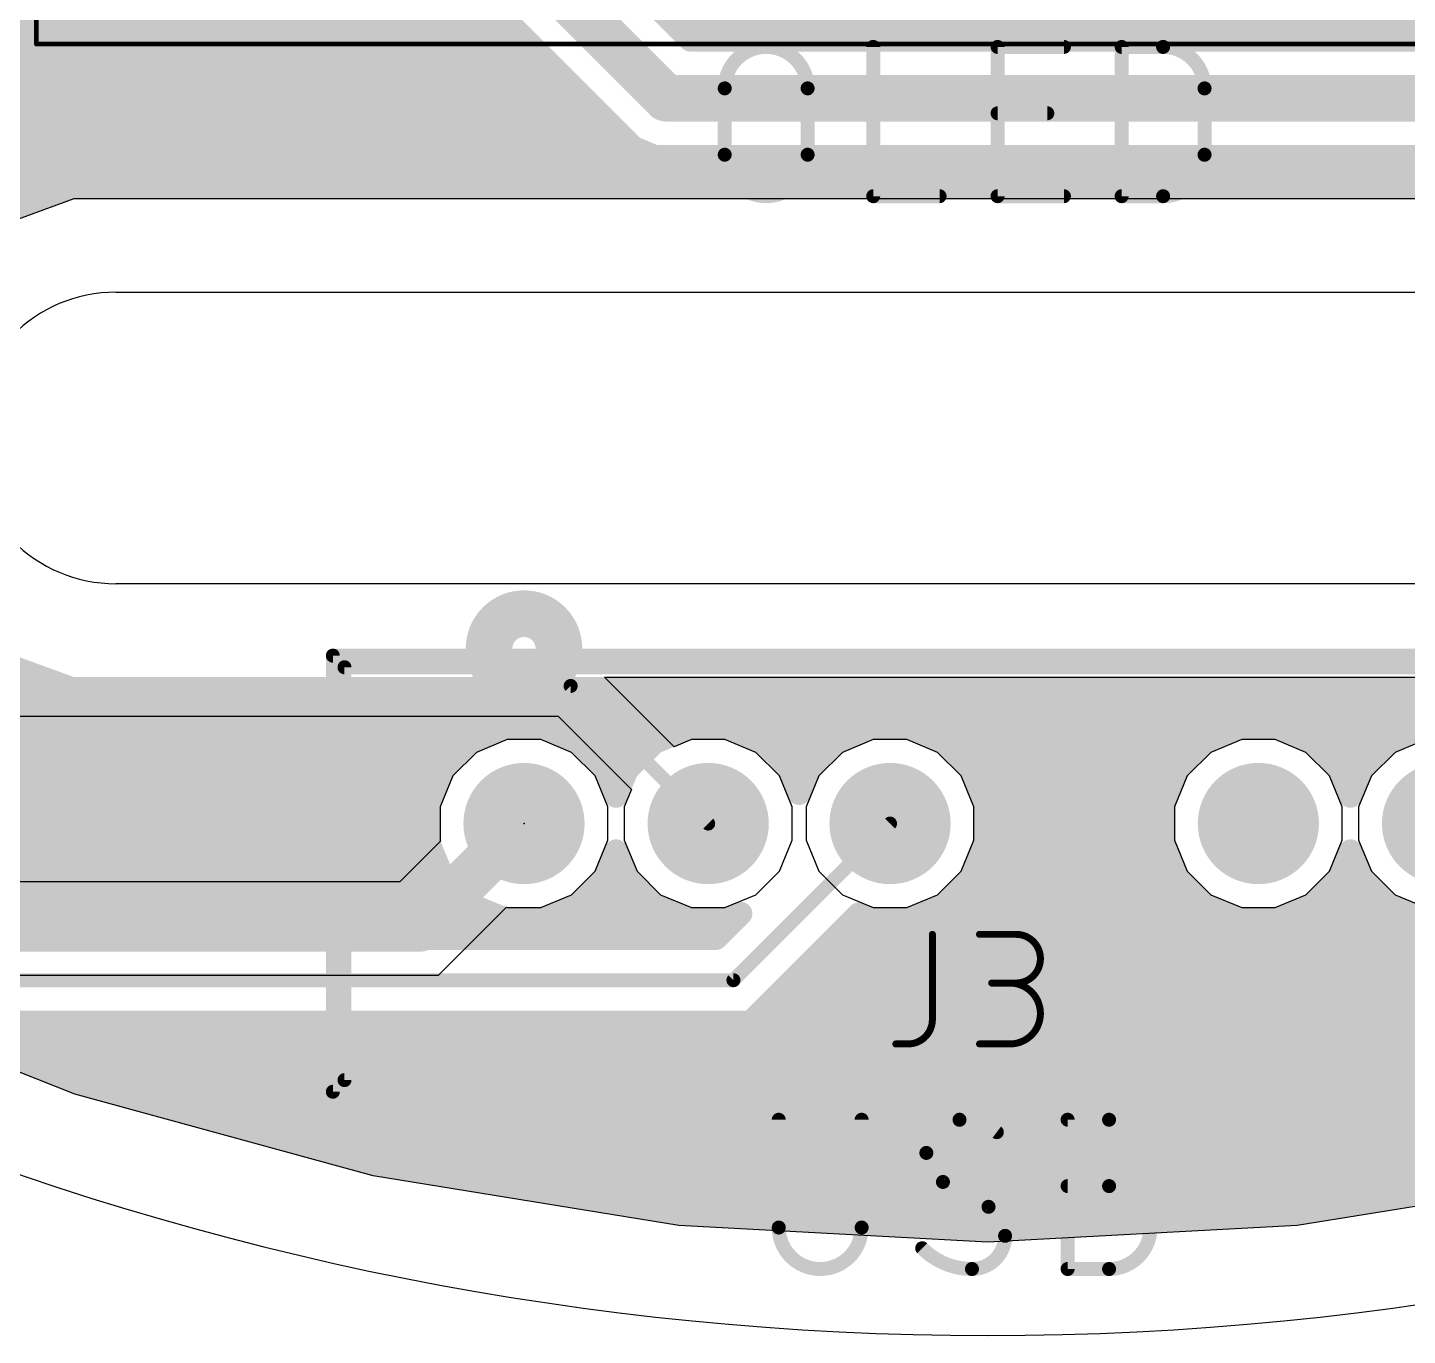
# Model space of a CAD drawing. Extents: x -1.28 to 1.28, y -1.28 to 1.27.
# Drawn here: x -0.412 to 0.18, y -1.28 to -0.72 of the extents above; entities that cross this region are included whole.
import ezdxf

# ---------------------------------------------------------------- set-up
doc = ezdxf.new("R2010")
doc.units = 0
for name, color, linetype in [('1', 12, 'CONTINUOUS'), ('16', 132, 'CONTINUOUS'), ('17', 110, 'CONTINUOUS'), ('20', 31, 'CONTINUOUS'), ('21', 100, 'CONTINUOUS'), ('23', 53, 'CONTINUOUS'), ('25', 100, 'CONTINUOUS'), ('39', 12, 'CONTINUOUS'), ('51', 100, 'CONTINUOUS')]:
    doc.layers.add(name, color=color, linetype=linetype)

# ---------------------------------------------------------------- blocks, each defined once
blk = doc.blocks.new('ROUNDP')
at = {"const_width": 0.5}
blk.add_lwpolyline([(0, -0.25, 1), (0, 0.25, 1), (0, -0.25)], format="xyb", dxfattribs=at)

msp = doc.modelspace()

# ---------------------------------------------------------------- linework, layer by layer
at = {"layer": '1'}
for points, const_width in [([(-0.127645, -0.725), (-0.175122, -0.677523)], 0.01), ([(-0.138, -0.75), (-0.202441, -0.685559)], 0.02), ([(-0.216602, -0.706753), (-0.159194, -0.764161)], 0.01), ([(-0.682, -0.72), (-0.203355, -0.72)], 0.01), ([(-0.132645, -0.72), (0.336206, -0.72)], 0.01), ([(0.331206, -0.725), (-0.127645, -0.725)], 0.01), ([(-0.682, -0.73), (-0.193355, -0.73)], 0.01), ([(-0.682, -0.74), (-0.183355, -0.74)], 0.01), ([(-0.682, -0.75), (-0.173355, -0.75)], 0.01), ([(-0.138, -0.75), (0.341562, -0.75)], 0.02), ([(-0.682, -0.76), (-0.163355, -0.76)], 0.01), ([(-0.159194, -0.764161), (-0.152161, -0.771194)], 0.01), ([(-0.682, -0.77), (-0.153355, -0.77)], 0.01), ([(-0.152161, -0.771194), (-0.142973, -0.775)], 0.01), ([(-0.682, -0.78), (0.956056, -0.78)], 0.01), ([(-0.142973, -0.775), (0.346534, -0.775)], 0.01), ([(-0.682, -0.79), (-0.398001, -0.79)], 0.01), ([(-0.392971, -0.788169), (-0.428595, -0.801135)], 0.01), ([(0.382967, -0.788169), (-0.392971, -0.788169)], 0.01), ([(-0.428595, -0.990203), (-0.392971, -1.003169)], 0.01), ([(-0.543999, -1), (-0.401678, -1)], 0.01), ([(-0.392971, -1.003169), (0.392971, -1.003169)], 0.01), ([(-0.533999, -1.01), (0.70887, -1.01)], 0.01), ([(-0.523999, -1.02), (0.69391, -1.02)], 0.01), ([(-0.207155, -1.02), (-0.222225, -1.026242)], 0.01), ([(-0.190844, -1.02), (-0.207155, -1.02)], 0.01), ([(-0.175775, -1.026242), (-0.190844, -1.02)], 0.01), ([(-0.128155, -1.02), (-0.143225, -1.026242)], 0.01), ([(-0.111844, -1.02), (-0.128155, -1.02)], 0.01), ([(-0.096775, -1.026242), (-0.111844, -1.02)], 0.01), ([(-0.050155, -1.02), (-0.065225, -1.026242)], 0.01), ([(-0.033844, -1.02), (-0.050155, -1.02)], 0.01), ([(-0.018775, -1.026242), (-0.033844, -1.02)], 0.01), ([(0.107844, -1.02), (0.092775, -1.026242)], 0.01), ([(0.124155, -1.02), (0.107844, -1.02)], 0.01), ([(0.139225, -1.026242), (0.124155, -1.02)], 0.01), ([(0.186844, -1.02), (0.171775, -1.026242)], 0.01), ([(-0.222225, -1.026242), (-0.233758, -1.037775)], 0.01), ([(-0.164242, -1.037775), (-0.175775, -1.026242)], 0.01), ([(-0.143225, -1.026242), (-0.154758, -1.037775)], 0.01), ([(-0.085242, -1.037775), (-0.096775, -1.026242)], 0.01), ([(-0.065225, -1.026242), (-0.076758, -1.037775)], 0.01), ([(-0.007242, -1.037775), (-0.018775, -1.026242)], 0.01), ([(0.092775, -1.026242), (0.081242, -1.037775)], 0.01), ([(0.150758, -1.037775), (0.139225, -1.026242)], 0.01), ([(0.171775, -1.026242), (0.160242, -1.037775)], 0.01), ([(-0.513999, -1.03), (-0.225983, -1.03)], 0.01), ([(-0.172017, -1.03), (-0.146983, -1.03)], 0.01), ([(-0.093017, -1.03), (-0.068983, -1.03)], 0.01), ([(-0.015017, -1.03), (0.089017, -1.03)], 0.01), ([(0.142983, -1.03), (0.168017, -1.03)], 0.01), ([(-0.503999, -1.04), (-0.234679, -1.04)], 0.01), ([(-0.233758, -1.037775), (-0.24, -1.052844)], 0.01), ([(-0.1595, -1.049224), (-0.164242, -1.037775)], 0.01), ([(-0.16332, -1.04), (-0.155679, -1.04)], 0.01), ([(-0.154758, -1.037775), (-0.1595, -1.049224)], 0.01), ([(-0.081, -1.048016), (-0.085242, -1.037775)], 0.01), ([(-0.08432, -1.04), (-0.077679, -1.04)], 0.01), ([(-0.076758, -1.037775), (-0.081, -1.048016)], 0.01), ([(-0.001, -1.052844), (-0.007242, -1.037775)], 0.01), ([(-0.00632, -1.04), (0.08032, -1.04)], 0.01), ([(0.081242, -1.037775), (0.075, -1.052844)], 0.01), ([(0.1555, -1.049224), (0.150758, -1.037775)], 0.01), ([(0.15168, -1.04), (0.15932, -1.04)], 0.01), ([(0.160242, -1.037775), (0.1555, -1.049224)], 0.01), ([(-0.493999, -1.05), (-0.238822, -1.05)], 0.01), ([(-0.002178, -1.05), (0.076178, -1.05)], 0.01), ([(-0.24, -1.052844), (-0.24, -1.069155)], 0.01), ([(-0.001, -1.069155), (-0.001, -1.052844)], 0.01), ([(0.075, -1.052844), (0.075, -1.069155)], 0.01), ([(-0.483999, -1.06), (-0.24, -1.06)], 0.01), ([(-0.042, -1.061), (-0.109169, -1.128169)], 0.006), ([(-0.001, -1.06), (0.075, -1.06)], 0.01), ([(-0.473999, -1.07), (-0.23965, -1.07)], 0.01), ([(-0.24, -1.069155), (-0.233758, -1.084225)], 0.01), ([(-0.007242, -1.084225), (-0.001, -1.069155)], 0.01), ([(-0.00135, -1.07), (0.07535, -1.07)], 0.01), ([(0.075, -1.069155), (0.081242, -1.084225)], 0.01), ([(-0.164242, -1.084225), (-0.1595, -1.072776)], 0.01), ([(-0.1595, -1.072776), (-0.154758, -1.084225)], 0.01), ([(0.150758, -1.084225), (0.1555, -1.072776)], 0.01), ([(0.1555, -1.072776), (0.160242, -1.084225)], 0.01), ([(-0.463999, -1.08), (-0.235508, -1.08)], 0.01), ([(-0.162492, -1.08), (-0.156508, -1.08)], 0.01), ([(-0.005492, -1.08), (0.079492, -1.08)], 0.01), ([(0.152508, -1.08), (0.158492, -1.08)], 0.01), ([(-0.233758, -1.084225), (-0.222225, -1.095758)], 0.01), ([(-0.175775, -1.095758), (-0.164242, -1.084225)], 0.01), ([(-0.154758, -1.084225), (-0.143225, -1.095758)], 0.01), ([(-0.018775, -1.095758), (-0.007242, -1.084225)], 0.01), ([(0.081242, -1.084225), (0.092775, -1.095758)], 0.01), ([(0.139225, -1.095758), (0.150758, -1.084225)], 0.01), ([(0.160242, -1.084225), (0.171775, -1.095758)], 0.01), ([(-0.453999, -1.09), (-0.227983, -1.09)], 0.01), ([(-0.170017, -1.09), (-0.148983, -1.09)], 0.01), ([(-0.013017, -1.09), (0.087017, -1.09)], 0.01), ([(0.144983, -1.09), (0.166017, -1.09)], 0.01), ([(-0.222225, -1.095758), (-0.207155, -1.102)], 0.01), ([(-0.190844, -1.102), (-0.175775, -1.095758)], 0.01), ([(-0.143225, -1.095758), (-0.128155, -1.102)], 0.01), ([(-0.106059, -1.099603), (-0.116625, -1.110169)], 0.01), ([(-0.111844, -1.102), (-0.106059, -1.099603)], 0.01), ([(-0.091169, -1.135625), (-0.05538, -1.099836)], 0.01), ([(-0.05538, -1.099836), (-0.050155, -1.102)], 0.01), ([(-0.033844, -1.102), (-0.018775, -1.095758)], 0.01), ([(0.092775, -1.095758), (0.107844, -1.102)], 0.01), ([(0.124155, -1.102), (0.139225, -1.095758)], 0.01), ([(0.171775, -1.095758), (0.186844, -1.102)], 0.01), ([(-0.443999, -1.1), (-0.211984, -1.1)], 0.01), ([(-0.207155, -1.102), (-0.190844, -1.102)], 0.01), ([(-0.186016, -1.1), (-0.132984, -1.1)], 0.01), ([(-0.128155, -1.102), (-0.111844, -1.102)], 0.01), ([(-0.107016, -1.1), (-0.106456, -1.1)], 0.01), ([(-0.055544, -1.1), (-0.054984, -1.1)], 0.01), ([(-0.050155, -1.102), (-0.033844, -1.102)], 0.01), ([(-0.029016, -1.1), (0.103016, -1.1)], 0.01), ([(0.107844, -1.102), (0.124155, -1.102)], 0.01), ([(0.128983, -1.1), (0.182016, -1.1)], 0.01), ([(-0.433999, -1.11), (-0.116456, -1.11)], 0.01), ([(-0.116625, -1.110169), (-0.433829, -1.110169)], 0.01), ([(-0.065544, -1.11), (0.539546, -1.11)], 0.01), ([(-0.075544, -1.12), (0.520435, -1.12)], 0.01), ([(-0.390116, -1.172232), (-0.51317, -1.123802)], 0.01), ([(-0.109169, -1.128169), (-0.441285, -1.128169)], 0.006), ([(-0.085544, -1.13), (0.497421, -1.13)], 0.01), ([(-0.101713, -1.146169), (-0.091169, -1.135625)], 0.01), ([(-0.095544, -1.14), (0.472012, -1.14)], 0.01), ([(-0.448741, -1.146169), (-0.101713, -1.146169)], 0.01), ([(-0.446604, -1.15), (0.446604, -1.15)], 0.01), ([(-0.421196, -1.16), (0.421196, -1.16)], 0.01), ([(-0.395788, -1.17), (0.395788, -1.17)], 0.01), ([(-0.262589, -1.207228), (-0.390116, -1.172232)], 0.01), ([(-0.361809, -1.18), (0.361809, -1.18)], 0.01), ([(-0.325368, -1.19), (0.325368, -1.19)], 0.01), ([(-0.288927, -1.2), (0.288927, -1.2)], 0.01), ([(-0.132052, -1.228387), (-0.262589, -1.207228)], 0.01), ([(-0.245485, -1.21), (0.245485, -1.21)], 0.01), ([(0.262589, -1.207228), (0.132052, -1.228387)], 0.01), ([(-0.183792, -1.22), (0.183792, -1.22)], 0.01), ([(0, -1.235467), (-0.132052, -1.228387)], 0.01), ([(-0.101961, -1.23), (0.101962, -1.23)], 0.01), ([(0.132052, -1.228387), (0, -1.235467)], 0.01)]:
    msp.add_lwpolyline(points, dxfattribs=dict(at, const_width=const_width))
for points, const_width in [([(-0.203355, -0.7225, 1), (-0.203355, -0.7175)], 0.005), ([(-0.132645, -0.7175, 1), (-0.132645, -0.7225)], 0.005), ([(-0.127645, -0.7225, 1), (-0.127645, -0.7275)], 0.005), ([(-0.129412, -0.726768, 1), (-0.125877, -0.723232)], 0.005), ([(-0.193355, -0.7325, 1), (-0.193355, -0.7275)], 0.005), ([(-0.183355, -0.7425, 1), (-0.183355, -0.7375)], 0.005), ([(-0.173355, -0.7525, 1), (-0.173355, -0.7475)], 0.005), ([(-0.138, -0.745, 1), (-0.138, -0.755)], 0.01), ([(-0.141536, -0.753536, 1), (-0.134464, -0.746464)], 0.01), ([(-0.163355, -0.7625, 1), (-0.163355, -0.7575)], 0.005), ([(-0.157426, -0.762394, 1), (-0.160962, -0.765929)], 0.005), ([(-0.160962, -0.765929, 1), (-0.157426, -0.762394)], 0.005), ([(-0.151205, -0.768884, 1), (-0.153118, -0.773504)], 0.005), ([(-0.153929, -0.772962, 1), (-0.150394, -0.769426)], 0.005), ([(-0.153355, -0.7725, 1), (-0.153355, -0.7675)], 0.005), ([(-0.142973, -0.7725, 1), (-0.142973, -0.7775)], 0.005), ([(-0.14393, -0.77731, 1), (-0.142016, -0.77269)], 0.005), ([(-0.398001, -0.7925, 1), (-0.398001, -0.7875)], 0.005), ([(-0.392971, -0.785669, 1), (-0.392971, -0.790669)], 0.005), ([(-0.392116, -0.790519, 1), (-0.393826, -0.78582)], 0.005), ([(-0.401678, -1.0025, 1), (-0.401678, -0.9975)], 0.005), ([(-0.392971, -1.000669, 1), (-0.392971, -1.005669)], 0.005), ([(-0.393826, -1.005518, 1), (-0.392116, -1.00082)], 0.005), ([(-0.207155, -1.0175, 1), (-0.207155, -1.0225)], 0.005), ([(-0.206199, -1.02231, 1), (-0.208112, -1.01769)], 0.005), ([(-0.189888, -1.01769, 1), (-0.191801, -1.02231)], 0.005), ([(-0.190844, -1.0225, 1), (-0.190844, -1.0175)], 0.005), ([(-0.128155, -1.0175, 1), (-0.128155, -1.0225)], 0.005), ([(-0.127199, -1.02231, 1), (-0.129112, -1.01769)], 0.005), ([(-0.110888, -1.01769, 1), (-0.112801, -1.02231)], 0.005), ([(-0.111844, -1.0225, 1), (-0.111844, -1.0175)], 0.005), ([(-0.050155, -1.0175, 1), (-0.050155, -1.0225)], 0.005), ([(-0.049199, -1.02231, 1), (-0.051112, -1.01769)], 0.005), ([(-0.032888, -1.01769, 1), (-0.034801, -1.02231)], 0.005), ([(-0.033844, -1.0225, 1), (-0.033844, -1.0175)], 0.005), ([(0.107844, -1.0175, 1), (0.107844, -1.0225)], 0.005), ([(0.108801, -1.02231, 1), (0.106888, -1.01769)], 0.005), ([(0.125112, -1.01769, 1), (0.123199, -1.02231)], 0.005), ([(0.124155, -1.0225, 1), (0.124155, -1.0175)], 0.005), ([(-0.223181, -1.023932, 1), (-0.221268, -1.028552)], 0.005), ([(-0.220457, -1.02801, 1), (-0.223992, -1.024474)], 0.005), ([(-0.174008, -1.024474, 1), (-0.177543, -1.02801)], 0.005), ([(-0.176732, -1.028552, 1), (-0.174819, -1.023932)], 0.005), ([(-0.144181, -1.023932, 1), (-0.142268, -1.028552)], 0.005), ([(-0.141457, -1.02801, 1), (-0.144992, -1.024474)], 0.005), ([(-0.095008, -1.024474, 1), (-0.098543, -1.02801)], 0.005), ([(-0.097732, -1.028552, 1), (-0.095819, -1.023932)], 0.005), ([(-0.066181, -1.023932, 1), (-0.064268, -1.028552)], 0.005), ([(-0.063457, -1.02801, 1), (-0.066992, -1.024474)], 0.005), ([(-0.017008, -1.024474, 1), (-0.020543, -1.02801)], 0.005), ([(-0.019732, -1.028552, 1), (-0.017819, -1.023932)], 0.005), ([(0.091819, -1.023932, 1), (0.093732, -1.028552)], 0.005), ([(0.094543, -1.02801, 1), (0.091008, -1.024474)], 0.005), ([(0.140992, -1.024474, 1), (0.137457, -1.02801)], 0.005), ([(0.138268, -1.028552, 1), (0.140181, -1.023932)], 0.005), ([(0.170819, -1.023932, 1), (0.172732, -1.028552)], 0.005), ([(0.173543, -1.02801, 1), (0.170008, -1.024474)], 0.005), ([(-0.225983, -1.0325, 1), (-0.225983, -1.0275)], 0.005), ([(-0.172017, -1.0275, 1), (-0.172017, -1.0325)], 0.005), ([(-0.146983, -1.0325, 1), (-0.146983, -1.0275)], 0.005), ([(-0.093017, -1.0275, 1), (-0.093017, -1.0325)], 0.005), ([(-0.068983, -1.0325, 1), (-0.068983, -1.0275)], 0.005), ([(-0.015017, -1.0275, 1), (-0.015017, -1.0325)], 0.005), ([(0.089017, -1.0325, 1), (0.089017, -1.0275)], 0.005), ([(0.142983, -1.0275, 1), (0.142983, -1.0325)], 0.005), ([(0.168017, -1.0325, 1), (0.168017, -1.0275)], 0.005), ([(-0.235526, -1.036008, 1), (-0.23199, -1.039543)], 0.005), ([(-0.231448, -1.038732, 1), (-0.236068, -1.036819)], 0.005), ([(-0.234679, -1.0425, 1), (-0.234679, -1.0375)], 0.005), ([(-0.161932, -1.036819, 1), (-0.166552, -1.038732)], 0.005), ([(-0.16601, -1.039543, 1), (-0.162474, -1.036008)], 0.005), ([(-0.16332, -1.0375, 1), (-0.16332, -1.0425)], 0.005), ([(-0.156526, -1.036008, 1), (-0.15299, -1.039543)], 0.005), ([(-0.152448, -1.038732, 1), (-0.157068, -1.036819)], 0.005), ([(-0.155679, -1.0425, 1), (-0.155679, -1.0375)], 0.005), ([(-0.082932, -1.036819, 1), (-0.087552, -1.038732)], 0.005), ([(-0.08701, -1.039543, 1), (-0.083474, -1.036008)], 0.005), ([(-0.08432, -1.0375, 1), (-0.08432, -1.0425)], 0.005), ([(-0.078526, -1.036008, 1), (-0.07499, -1.039543)], 0.005), ([(-0.074448, -1.038732, 1), (-0.079068, -1.036819)], 0.005), ([(-0.077679, -1.0425, 1), (-0.077679, -1.0375)], 0.005), ([(-0.004932, -1.036819, 1), (-0.009552, -1.038732)], 0.005), ([(-0.00901, -1.039543, 1), (-0.005474, -1.036008)], 0.005), ([(-0.00632, -1.0375, 1), (-0.00632, -1.0425)], 0.005), ([(0.079474, -1.036008, 1), (0.08301, -1.039543)], 0.005), ([(0.083552, -1.038732, 1), (0.078932, -1.036819)], 0.005), ([(0.08032, -1.0425, 1), (0.08032, -1.0375)], 0.005), ([(0.153068, -1.036819, 1), (0.148448, -1.038732)], 0.005), ([(0.14899, -1.039543, 1), (0.152526, -1.036008)], 0.005), ([(0.15168, -1.0375, 1), (0.15168, -1.0425)], 0.005), ([(0.158474, -1.036008, 1), (0.16201, -1.039543)], 0.005), ([(0.162552, -1.038732, 1), (0.157932, -1.036819)], 0.005), ([(0.15932, -1.0425, 1), (0.15932, -1.0375)], 0.005), ([(-0.238822, -1.0525, 1), (-0.238822, -1.0475)], 0.005), ([(-0.16181, -1.048267, 1), (-0.15719, -1.05018)], 0.005), ([(-0.16181, -1.05018, 1), (-0.15719, -1.048267)], 0.005), ([(-0.08331, -1.04706, 1), (-0.07869, -1.048973)], 0.005), ([(-0.08331, -1.048973, 1), (-0.07869, -1.04706)], 0.005), ([(-0.002178, -1.0475, 1), (-0.002178, -1.0525)], 0.005), ([(0.076178, -1.0525, 1), (0.076178, -1.0475)], 0.005), ([(0.15319, -1.048267, 1), (0.15781, -1.05018)], 0.005), ([(0.15319, -1.05018, 1), (0.15781, -1.048267)], 0.005), ([(-0.2375, -1.052844, 1), (-0.2425, -1.052844)], 0.005), ([(-0.24231, -1.051888, 1), (-0.23769, -1.053801)], 0.005), ([(0.0015, -1.052844, 1), (-0.0035, -1.052844)], 0.005), ([(-0.00331, -1.053801, 1), (0.00131, -1.051888)], 0.005), ([(0.0775, -1.052844, 1), (0.0725, -1.052844)], 0.005), ([(0.07269, -1.051888, 1), (0.07731, -1.053801)], 0.005), ([(-0.24, -1.0625, 1), (-0.24, -1.0575)], 0.005), ([(-0.040939, -1.062061, 1), (-0.043061, -1.059939)], 0.003), ([(-0.001, -1.0575, 1), (-0.001, -1.0625)], 0.005), ([(0.075, -1.0625, 1), (0.075, -1.0575)], 0.005), ([(-0.23769, -1.068199, 1), (-0.24231, -1.070112)], 0.005), ([(-0.23965, -1.0725, 1), (-0.23965, -1.0675)], 0.005), ([(-0.00135, -1.0675, 1), (-0.00135, -1.0725)], 0.005), ([(0.00131, -1.070112, 1), (-0.00331, -1.068199)], 0.005), ([(0.07731, -1.068199, 1), (0.07269, -1.070112)], 0.005), ([(0.07535, -1.0725, 1), (0.07535, -1.0675)], 0.005), ([(-0.2425, -1.069155, 1), (-0.2375, -1.069155)], 0.005), ([(-0.15719, -1.07182, 1), (-0.16181, -1.073733)], 0.005), ([(-0.15719, -1.073733, 1), (-0.16181, -1.07182)], 0.005), ([(-0.0035, -1.069155, 1), (0.0015, -1.069155)], 0.005), ([(0.0725, -1.069155, 1), (0.0775, -1.069155)], 0.005), ([(0.15781, -1.07182, 1), (0.15319, -1.073733)], 0.005), ([(0.15781, -1.073733, 1), (0.15319, -1.07182)], 0.005), ([(-0.235508, -1.0825, 1), (-0.235508, -1.0775)], 0.005), ([(-0.162492, -1.0775, 1), (-0.162492, -1.0825)], 0.005), ([(-0.156508, -1.0825, 1), (-0.156508, -1.0775)], 0.005), ([(-0.005492, -1.0775, 1), (-0.005492, -1.0825)], 0.005), ([(0.079492, -1.0825, 1), (0.079492, -1.0775)], 0.005), ([(0.152508, -1.0775, 1), (0.152508, -1.0825)], 0.005), ([(0.158492, -1.0825, 1), (0.158492, -1.0775)], 0.005), ([(-0.23199, -1.082457, 1), (-0.235526, -1.085992)], 0.005), ([(-0.236068, -1.085181, 1), (-0.231448, -1.083268)], 0.005), ([(-0.166552, -1.083268, 1), (-0.161932, -1.085181)], 0.005), ([(-0.162474, -1.085992, 1), (-0.16601, -1.082457)], 0.005), ([(-0.15299, -1.082457, 1), (-0.156526, -1.085992)], 0.005), ([(-0.157068, -1.085181, 1), (-0.152448, -1.083268)], 0.005), ([(-0.009552, -1.083268, 1), (-0.004932, -1.085181)], 0.005), ([(-0.005474, -1.085992, 1), (-0.00901, -1.082457)], 0.005), ([(0.08301, -1.082457, 1), (0.079474, -1.085992)], 0.005), ([(0.078932, -1.085181, 1), (0.083552, -1.083268)], 0.005), ([(0.148448, -1.083268, 1), (0.153068, -1.085181)], 0.005), ([(0.152526, -1.085992, 1), (0.14899, -1.082457)], 0.005), ([(0.16201, -1.082457, 1), (0.158474, -1.085992)], 0.005), ([(0.157932, -1.085181, 1), (0.162552, -1.083268)], 0.005), ([(-0.227983, -1.0925, 1), (-0.227983, -1.0875)], 0.005), ([(-0.170017, -1.0875, 1), (-0.170017, -1.0925)], 0.005), ([(-0.148983, -1.0925, 1), (-0.148983, -1.0875)], 0.005), ([(-0.013017, -1.0875, 1), (-0.013017, -1.0925)], 0.005), ([(0.087017, -1.0925, 1), (0.087017, -1.0875)], 0.005), ([(0.144983, -1.0875, 1), (0.144983, -1.0925)], 0.005), ([(0.166017, -1.0925, 1), (0.166017, -1.0875)], 0.005), ([(-0.221268, -1.093448, 1), (-0.223181, -1.098068)], 0.005), ([(-0.223992, -1.097526, 1), (-0.220457, -1.09399)], 0.005), ([(-0.177543, -1.09399, 1), (-0.174008, -1.097526)], 0.005), ([(-0.174819, -1.098068, 1), (-0.176732, -1.093448)], 0.005), ([(-0.142268, -1.093448, 1), (-0.144181, -1.098068)], 0.005), ([(-0.144992, -1.097526, 1), (-0.141457, -1.09399)], 0.005), ([(-0.104291, -1.101371, 1), (-0.107827, -1.097836)], 0.005), ([(-0.105102, -1.101913, 1), (-0.107016, -1.097294)], 0.005), ([(-0.054423, -1.097526, 1), (-0.056337, -1.102145)], 0.005), ([(-0.053612, -1.101604, 1), (-0.057148, -1.098068)], 0.005), ([(-0.020543, -1.09399, 1), (-0.017008, -1.097526)], 0.005), ([(-0.017819, -1.098068, 1), (-0.019732, -1.093448)], 0.005), ([(0.093732, -1.093448, 1), (0.091819, -1.098068)], 0.005), ([(0.091008, -1.097526, 1), (0.094543, -1.09399)], 0.005), ([(0.137457, -1.09399, 1), (0.140992, -1.097526)], 0.005), ([(0.140181, -1.098068, 1), (0.138268, -1.093448)], 0.005), ([(0.172732, -1.093448, 1), (0.170819, -1.098068)], 0.005), ([(0.170008, -1.097526, 1), (0.173543, -1.09399)], 0.005), ([(-0.211984, -1.1025, 1), (-0.211984, -1.0975)], 0.005), ([(-0.207155, -1.0995, 1), (-0.207155, -1.1045)], 0.005), ([(-0.208112, -1.10431, 1), (-0.206199, -1.09969)], 0.005), ([(-0.191801, -1.09969, 1), (-0.189888, -1.10431)], 0.005), ([(-0.190844, -1.1045, 1), (-0.190844, -1.0995)], 0.005), ([(-0.186016, -1.0975, 1), (-0.186016, -1.1025)], 0.005), ([(-0.132984, -1.1025, 1), (-0.132984, -1.0975)], 0.005), ([(-0.128155, -1.0995, 1), (-0.128155, -1.1045)], 0.005), ([(-0.129112, -1.10431, 1), (-0.127199, -1.09969)], 0.005), ([(-0.112801, -1.09969, 1), (-0.110888, -1.10431)], 0.005), ([(-0.111844, -1.1045, 1), (-0.111844, -1.0995)], 0.005), ([(-0.107016, -1.0975, 1), (-0.107016, -1.1025)], 0.005), ([(-0.106456, -1.1025, 1), (-0.106456, -1.0975)], 0.005), ([(-0.055544, -1.0975, 1), (-0.055544, -1.1025)], 0.005), ([(-0.054984, -1.1025, 1), (-0.054984, -1.0975)], 0.005), ([(-0.050155, -1.0995, 1), (-0.050155, -1.1045)], 0.005), ([(-0.051112, -1.10431, 1), (-0.049199, -1.09969)], 0.005), ([(-0.034801, -1.09969, 1), (-0.032888, -1.10431)], 0.005), ([(-0.033844, -1.1045, 1), (-0.033844, -1.0995)], 0.005), ([(-0.029016, -1.0975, 1), (-0.029016, -1.1025)], 0.005), ([(0.103016, -1.1025, 1), (0.103016, -1.0975)], 0.005), ([(0.107844, -1.0995, 1), (0.107844, -1.1045)], 0.005), ([(0.106888, -1.10431, 1), (0.108801, -1.09969)], 0.005), ([(0.123199, -1.09969, 1), (0.125112, -1.10431)], 0.005), ([(0.124155, -1.1045, 1), (0.124155, -1.0995)], 0.005), ([(0.128983, -1.0975, 1), (0.128983, -1.1025)], 0.005), ([(0.182016, -1.1025, 1), (0.182016, -1.0975)], 0.005), ([(-0.118393, -1.108402, 1), (-0.114857, -1.111937)], 0.005), ([(-0.116625, -1.112669, 1), (-0.116625, -1.107669)], 0.005), ([(-0.116456, -1.1125, 1), (-0.116456, -1.1075)], 0.005), ([(-0.065544, -1.1075, 1), (-0.065544, -1.1125)], 0.005), ([(-0.075544, -1.1175, 1), (-0.075544, -1.1225)], 0.005), ([(-0.11023, -1.127109, 1), (-0.108109, -1.12923)], 0.003), ([(-0.109169, -1.129669, 1), (-0.109169, -1.126669)], 0.003), ([(-0.085544, -1.1275, 1), (-0.085544, -1.1325)], 0.005), ([(-0.095544, -1.1375, 1), (-0.095544, -1.1425)], 0.005), ([(-0.092937, -1.133857, 1), (-0.089402, -1.137393)], 0.005), ([(-0.089402, -1.137393, 1), (-0.092937, -1.133857)], 0.005), ([(-0.103481, -1.144401, 1), (-0.099946, -1.147937)], 0.005), ([(-0.101713, -1.148669, 1), (-0.101713, -1.143669)], 0.005), ([(-0.395788, -1.1675, 1), (-0.395788, -1.1725)], 0.005), ([(-0.389454, -1.169821, 1), (-0.390778, -1.174643)], 0.005), ([(-0.391032, -1.174558, 1), (-0.3892, -1.169906)], 0.005), ([(-0.361809, -1.1775, 1), (-0.361809, -1.1825)], 0.005), ([(-0.325368, -1.1875, 1), (-0.325368, -1.1925)], 0.005), ([(-0.288927, -1.1975, 1), (-0.288927, -1.2025)], 0.005), ([(-0.262189, -1.20476, 1), (-0.262989, -1.209695)], 0.005), ([(-0.263251, -1.209638, 1), (-0.261928, -1.204817)], 0.005), ([(-0.245485, -1.2075, 1), (-0.245485, -1.2125)], 0.005), ([(-0.183792, -1.2175, 1), (-0.183792, -1.2225)], 0.005), ([(-0.131918, -1.22589, 1), (-0.132186, -1.230883)], 0.005), ([(-0.132452, -1.230854, 1), (-0.131652, -1.225919)], 0.005), ([(-0.101961, -1.2275, 1), (-0.101961, -1.2325)], 0.005), ([(0.101962, -1.2325, 1), (0.101962, -1.2275)], 0.005), ([(0.131652, -1.225919, 1), (0.132452, -1.230854)], 0.005), ([(0.132185, -1.230883, 1), (0.131918, -1.22589)], 0.005), ([(-0.000134, -1.23297, 1), (0.000134, -1.237963)], 0.005), ([(-0.000134, -1.237963, 1), (0.000134, -1.23297)], 0.005)]:
    msp.add_lwpolyline(points, format="xyb", dxfattribs=dict(at, const_width=const_width))
at = {"layer": '16'}
for p, q in [((-0.392089, -0.793169), (-0.426057, -0.805532)), ((0.392089, -0.793169), (-0.392089, -0.793169)), ((-0.134553, -1.028061), (-0.164444, -0.99817)), ((-0.164444, -0.99817), (0.392089, -0.99817)), ((-0.425385, -1.015001), (-0.184385, -1.015001)), ((-0.184385, -1.015001), (-0.152939, -1.046447)), ((-0.206161, -1.024999), (-0.219393, -1.03048)), ((-0.191839, -1.024999), (-0.206161, -1.024999)), ((-0.178607, -1.03048), (-0.191839, -1.024999)), ((-0.127161, -1.024999), (-0.134553, -1.028061)), ((-0.112839, -1.024999), (-0.127161, -1.024999)), ((-0.099607, -1.03048), (-0.112839, -1.024999)), ((-0.049161, -1.024999), (-0.062393, -1.03048)), ((-0.034839, -1.024999), (-0.049161, -1.024999)), ((-0.021607, -1.03048), (-0.034839, -1.024999)), ((0.108839, -1.024999), (0.095607, -1.03048)), ((0.123161, -1.024999), (0.108839, -1.024999)), ((0.136393, -1.03048), (0.123161, -1.024999)), ((0.187839, -1.024999), (0.174607, -1.03048)), ((-0.219393, -1.03048), (-0.22952, -1.040607)), ((-0.16848, -1.040607), (-0.178607, -1.03048)), ((-0.08948, -1.040607), (-0.099607, -1.03048)), ((-0.062393, -1.03048), (-0.07252, -1.040607)), ((-0.01148, -1.040607), (-0.021607, -1.03048)), ((0.095607, -1.03048), (0.08548, -1.040607)), ((0.14652, -1.040607), (0.136393, -1.03048)), ((0.174607, -1.03048), (0.16448, -1.040607)), ((-0.22952, -1.040607), (-0.235001, -1.053839)), ((-0.162999, -1.053839), (-0.16848, -1.040607)), ((-0.083999, -1.053839), (-0.08948, -1.040607)), ((-0.07252, -1.040607), (-0.078001, -1.053839)), ((-0.005999, -1.053839), (-0.01148, -1.040607)), ((0.08548, -1.040607), (0.079999, -1.053839)), ((0.152001, -1.053839), (0.14652, -1.040607)), ((0.16448, -1.040607), (0.158999, -1.053839)), ((-0.152939, -1.046447), (-0.156001, -1.053839)), ((-0.235001, -1.053839), (-0.235001, -1.068161)), ((-0.162999, -1.068161), (-0.162999, -1.053839)), ((-0.156001, -1.053839), (-0.156001, -1.068161)), ((-0.083999, -1.068161), (-0.083999, -1.053839)), ((-0.078001, -1.053839), (-0.078001, -1.068161)), ((-0.005999, -1.068161), (-0.005999, -1.053839)), ((0.079999, -1.053839), (0.079999, -1.068161)), ((0.152001, -1.068161), (0.152001, -1.053839)), ((0.158999, -1.053839), (0.158999, -1.068161)), ((-0.234838, -1.068553), (-0.252285, -1.085999)), ((-0.235001, -1.068161), (-0.234838, -1.068553)), ((-0.16848, -1.081393), (-0.162999, -1.068161)), ((-0.156001, -1.068161), (-0.15052, -1.081393)), ((-0.08948, -1.081393), (-0.083999, -1.068161)), ((-0.078001, -1.068161), (-0.07252, -1.081393)), ((-0.01148, -1.081393), (-0.005999, -1.068161)), ((0.079999, -1.068161), (0.08548, -1.081393)), ((0.14652, -1.081393), (0.152001, -1.068161)), ((0.158999, -1.068161), (0.16448, -1.081393)), ((-0.178607, -1.09152), (-0.16848, -1.081393)), ((-0.15052, -1.081393), (-0.140393, -1.09152)), ((-0.099607, -1.09152), (-0.08948, -1.081393)), ((-0.07252, -1.081393), (-0.062393, -1.09152)), ((-0.021607, -1.09152), (-0.01148, -1.081393)), ((0.08548, -1.081393), (0.095607, -1.09152)), ((0.136393, -1.09152), (0.14652, -1.081393)), ((0.16448, -1.081393), (0.174607, -1.09152)), ((-0.252285, -1.085999), (-0.425715, -1.085999)), ((-0.191839, -1.097001), (-0.178607, -1.09152)), ((-0.140393, -1.09152), (-0.127161, -1.097001)), ((-0.112839, -1.097001), (-0.099607, -1.09152)), ((-0.062393, -1.09152), (-0.049161, -1.097001)), ((-0.034839, -1.097001), (-0.021607, -1.09152)), ((0.095607, -1.09152), (0.108839, -1.097001)), ((0.123161, -1.097001), (0.136393, -1.09152)), ((0.174607, -1.09152), (0.187839, -1.097001)), ((-0.223999, -1.114285), (-0.206553, -1.096838)), ((-0.206553, -1.096838), (-0.206161, -1.097001)), ((-0.206161, -1.097001), (-0.191839, -1.097001)), ((-0.127161, -1.097001), (-0.112839, -1.097001)), ((-0.049161, -1.097001), (-0.034839, -1.097001)), ((0.108839, -1.097001), (0.123161, -1.097001)), ((-0.235715, -1.126001), (-0.223999, -1.114285)), ((-0.391695, -1.176975), (-0.515247, -1.128349)), ((-0.442285, -1.126001), (-0.235715, -1.126001)), ((-0.263652, -1.212113), (-0.391695, -1.176975)), ((-0.132586, -1.233357), (-0.263652, -1.212113)), ((0.263652, -1.212113), (0.132586, -1.233357)), ((0, -1.240466), (-0.132586, -1.233357)), ((0.132586, -1.233357), (0, -1.240466))]:
    msp.add_line(p, q, dxfattribs=at)
for points, const_width in [([(-0.179, -1.002), (-0.42, -1.002)], 0.006), ([(-0.12, -1.061), (-0.179, -1.002)], 0.006), ([(-0.199, -1.061), (-0.244, -1.106)], 0.02), ([(-0.244, -1.106), (-0.434, -1.106)], 0.02)]:
    msp.add_lwpolyline(points, dxfattribs=dict(at, const_width=const_width))
for points, const_width in [([(-0.177939, -1.000939, 1), (-0.180061, -1.003061)], 0.003), ([(-0.179, -1.0035, 1), (-0.179, -1.0005)], 0.003), ([(-0.195464, -1.064536, 1), (-0.202536, -1.057464)], 0.01), ([(-0.121061, -1.062061, 1), (-0.118939, -1.059939)], 0.003), ([(-0.247536, -1.102464, 1), (-0.240464, -1.109536)], 0.01), ([(-0.244, -1.111, 1), (-0.244, -1.101)], 0.01)]:
    msp.add_lwpolyline(points, format="xyb", dxfattribs=dict(at, const_width=const_width))
at = {"layer": '20'}
for p, q in [((-0.374016, -0.833169), (0.374016, -0.833169)), ((0.374016, -0.958169), (-0.374016, -0.958169))]:
    msp.add_line(p, q, dxfattribs=at)
for centre, radius, start, end in [((0, -0.000471), 1.279996, 95.065, 84.935), ((-0.374016, -0.895669), 0.0625, 90, 270)]:
    msp.add_arc(centre, radius, start, end, dxfattribs=at)
at = {"layer": '21'}
for points, const_width in [([(-0.077353, -0.745778, 1), (-0.112908, -0.745778)], 0.006), ([(-0.0477, -0.728, 1), (-0.0507, -0.728)], 0.003), ([(0.005635, -0.728, 1), (0.002635, -0.728)], 0.003), ([(0.004135, -0.7265, 1), (0.004135, -0.7295)], 0.003), ([(0.03258, -0.7295, 1), (0.03258, -0.7265)], 0.003), ([(0.058853, -0.728, 1), (0.055853, -0.728)], 0.003), ([(0.057353, -0.7265, 1), (0.057353, -0.7295)], 0.003), ([(0.092908, -0.745778, 0.414214), (0.075131, -0.728)], 0.006), ([(0.075131, -0.7265, 1), (0.075131, -0.7295)], 0.003), ([(0.075131, -0.7295, 1), (0.075131, -0.7265)], 0.003), ([(-0.111408, -0.745778, 1), (-0.114408, -0.745778)], 0.003), ([(-0.114408, -0.745778, 1), (-0.111408, -0.745778)], 0.003), ([(-0.075853, -0.745778, 1), (-0.078853, -0.745778)], 0.003), ([(-0.078853, -0.745778, 1), (-0.075853, -0.745778)], 0.003), ([(0.094408, -0.745778, 1), (0.091408, -0.745778)], 0.003), ([(0.091408, -0.745778, 1), (0.094408, -0.745778)], 0.003), ([(0.004135, -0.754945, 1), (0.004135, -0.757945)], 0.003), ([(0.025469, -0.757945, 1), (0.025469, -0.754945)], 0.003), ([(-0.112908, -0.774222, 1), (-0.077353, -0.774222)], 0.006), ([(-0.111408, -0.774222, 1), (-0.114408, -0.774222)], 0.003), ([(-0.114408, -0.774222, 1), (-0.111408, -0.774222)], 0.003), ([(-0.075853, -0.774222, 1), (-0.078853, -0.774222)], 0.003), ([(-0.078853, -0.774222, 1), (-0.075853, -0.774222)], 0.003), ([(0.075131, -0.792, 0.414216), (0.092908, -0.774222)], 0.006), ([(0.094408, -0.774222, 1), (0.091408, -0.774222)], 0.003), ([(0.091408, -0.774222, 1), (0.094408, -0.774222)], 0.003), ([(-0.0492, -0.7905, 1), (-0.0492, -0.7935)], 0.003), ([(-0.0507, -0.792, 1), (-0.0477, -0.792)], 0.003), ([(-0.020755, -0.7935, 1), (-0.020755, -0.7905)], 0.003), ([(0.004135, -0.7905, 1), (0.004135, -0.7935)], 0.003), ([(0.002635, -0.792, 1), (0.005635, -0.792)], 0.003), ([(0.03258, -0.7935, 1), (0.03258, -0.7905)], 0.003), ([(0.057353, -0.7905, 1), (0.057353, -0.7935)], 0.003), ([(0.055853, -0.792, 1), (0.058853, -0.792)], 0.003), ([(0.075131, -0.7905, 1), (0.075131, -0.7935)], 0.003), ([(0.075131, -0.7935, 1), (0.075131, -0.7905)], 0.003), ([(-0.281, -0.9875, 1), (-0.281, -0.9905)], 0.003), ([(-0.2795, -0.989, 1), (-0.2825, -0.989)], 0.003), ([(-0.336, -1.061, 1), (-0.366, -1.061)], 0.02), ([(-0.366, -1.061, 1), (-0.336, -1.061)], 0.02), ([(-0.361, -1.061, 1), (-0.371, -1.061)], 0.01), ([(-0.331, -1.061, 1), (-0.341, -1.061)], 0.01), ([(-0.371, -1.061, 1), (-0.361, -1.061)], 0.01), ([(-0.341, -1.061, 1), (-0.331, -1.061)], 0.01), ([(-0.281, -1.1745, 1), (-0.281, -1.1775)], 0.003), ([(-0.2825, -1.176, 1), (-0.2795, -1.176)], 0.003), ([(-0.088233, -1.188, 1), (-0.091233, -1.188)], 0.003), ([(-0.052678, -1.188, 1), (-0.055678, -1.188)], 0.003), ([(-0.012193, -1.188, 0.414211), (-0.026415, -1.202222)], 0.006), ([(0.003807, -1.193333, 0.162285), (-0.012193, -1.188)], 0.006), ([(-0.012193, -1.1865, 1), (-0.012193, -1.1895)], 0.003), ([(-0.012193, -1.1895, 1), (-0.012193, -1.1865)], 0.003), ([(0.035678, -1.188, 1), (0.032678, -1.188)], 0.003), ([(0.034178, -1.1865, 1), (0.034178, -1.1895)], 0.003), ([(0.051956, -1.216444, 1), (0.051956, -1.188)], 0.006), ([(0.051956, -1.1865, 1), (0.051956, -1.1895)], 0.003), ([(0.051956, -1.1895, 1), (0.051956, -1.1865)], 0.003), ([(0.002907, -1.194533, 1), (0.004707, -1.192133)], 0.003), ([(-0.026415, -1.202222, 0.265565), (-0.019304, -1.214667)], 0.006), ([(-0.024915, -1.202222, 1), (-0.027915, -1.202222)], 0.003), ([(-0.027915, -1.202222, 1), (-0.024915, -1.202222)], 0.003), ([(-0.018586, -1.21335, 1), (-0.020023, -1.215984)], 0.003), ([(-0.020066, -1.215959, 1), (-0.018543, -1.213374)], 0.003), ([(0.034178, -1.214945, 1), (0.034178, -1.217945)], 0.003), ([(0.051956, -1.214944, 1), (0.051956, -1.217944)], 0.003), ([(0.051956, -1.252, 1), (0.051956, -1.216445)], 0.006), ([(0.051956, -1.214945, 1), (0.051956, -1.217945)], 0.003), ([(0.051956, -1.217945, 1), (0.051956, -1.214945)], 0.003), ([(0.007362, -1.237778, 0.265565), (0.000251, -1.225333)], 0.006), ([(0.001013, -1.224041, 1), (-0.00051, -1.226626)], 0.003), ([(-0.000467, -1.22665, 1), (0.00097, -1.224017)], 0.003), ([(-0.089733, -1.234222, 1), (-0.054178, -1.234222)], 0.006), ([(-0.088233, -1.234222, 1), (-0.091233, -1.234222)], 0.003), ([(-0.091233, -1.234222, 1), (-0.088233, -1.234222)], 0.003), ([(-0.052678, -1.234222, 1), (-0.055678, -1.234222)], 0.003), ([(-0.055678, -1.234222, 1), (-0.052678, -1.234222)], 0.003), ([(-0.00686, -1.252, 0.414214), (0.007362, -1.237778)], 0.006), ([(0.008862, -1.237778, 1), (0.005862, -1.237778)], 0.003), ([(0.005862, -1.237778, 1), (0.008862, -1.237778)], 0.003), ([(-0.028193, -1.243111, 0.199999), (-0.00686, -1.252)], 0.006), ([(-0.027128, -1.242055, 1), (-0.029258, -1.244167)], 0.003), ([(-0.00686, -1.2505, 1), (-0.00686, -1.2535)], 0.003), ([(-0.00686, -1.2535, 1), (-0.00686, -1.2505)], 0.003), ([(0.034178, -1.2505, 1), (0.034178, -1.2535)], 0.003), ([(0.032678, -1.252, 1), (0.035678, -1.252)], 0.003), ([(0.051956, -1.2505, 1), (0.051956, -1.2535)], 0.003), ([(0.051956, -1.2535, 1), (0.051956, -1.2505)], 0.003)]:
    msp.add_lwpolyline(points, format="xyb", dxfattribs=dict(at, const_width=const_width))
at = {"layer": '21', "const_width": 0.006}
for points in [[(-0.0492, -0.728), (-0.0492, -0.792)], [(0.004135, -0.792), (0.004135, -0.728)], [(0.004135, -0.728), (0.03258, -0.728)], [(0.057353, -0.792), (0.057353, -0.728)], [(0.057353, -0.728), (0.075131, -0.728)], [(-0.112908, -0.774222), (-0.112908, -0.745778)], [(-0.077353, -0.745778), (-0.077353, -0.774222)], [(0.092908, -0.745778), (0.092908, -0.774222)], [(0.004135, -0.756445), (0.025469, -0.756445)], [(-0.0492, -0.792), (-0.020755, -0.792)], [(0.03258, -0.792), (0.004135, -0.792)], [(0.075131, -0.792), (0.057353, -0.792)], [(0.276, -0.989), (-0.281, -0.989)], [(-0.281, -0.989), (-0.281, -1.176)], [(-0.281, -1.176), (0.276, -1.176)], [(-0.089733, -1.188), (-0.089733, -1.234222)], [(-0.054178, -1.234222), (-0.054178, -1.188)], [(0.034178, -1.252), (0.034178, -1.188)], [(0.034178, -1.188), (0.051956, -1.188)], [(0.000251, -1.225333), (-0.019304, -1.214667)], [(0.034178, -1.216445), (0.051956, -1.216445)], [(0.051956, -1.252), (0.034178, -1.252)]]:
    msp.add_lwpolyline(points, dxfattribs=at)
at = {"layer": '23'}
msp.add_point((-0.199, -1.061), dxfattribs=at)
at = {"layer": '25', "const_width": 0.003}
for points in [[(-0.023833, -1.1085), (-0.023833, -1.145056)], [(-0.003605, -1.1085), (0.012062, -1.1085)], [(0.012062, -1.129389), (0.001617, -1.129389)], [(-0.034278, -1.1555), (-0.0395, -1.1555)], [(-0.003605, -1.1555), (0.009451, -1.1555)]]:
    msp.add_lwpolyline(points, dxfattribs=at)
at = {"layer": '25'}
for points, const_width in [([(-0.023083, -1.1085, 1), (-0.024583, -1.1085)], 0.0015), ([(-0.003605, -1.10775, 1), (-0.003605, -1.10925)], 0.0015), ([(0.012062, -1.129389, 1), (0.012062, -1.1085)], 0.003), ([(0.012062, -1.10775, 1), (0.012062, -1.10925)], 0.0015), ([(0.012062, -1.10925, 1), (0.012062, -1.10775)], 0.0015), ([(0.001617, -1.128639, 1), (0.001617, -1.130139)], 0.0015), ([(0.009451, -1.1555, 1), (0.009451, -1.129389)], 0.003), ([(0.009451, -1.128639, 1), (0.009451, -1.130139)], 0.0015), ([(0.012062, -1.128639, 1), (0.012062, -1.130139)], 0.0015), ([(0.012062, -1.130139, 1), (0.012062, -1.128639)], 0.0015), ([(-0.034278, -1.1555, 0.414214), (-0.023833, -1.145056)], 0.003), ([(-0.023083, -1.145056, 1), (-0.024583, -1.145056)], 0.0015), ([(-0.024583, -1.145056, 1), (-0.023083, -1.145056)], 0.0015), ([(-0.0395, -1.15475, 1), (-0.0395, -1.15625)], 0.0015), ([(-0.034278, -1.15475, 1), (-0.034278, -1.15625)], 0.0015), ([(-0.034278, -1.15625, 1), (-0.034278, -1.15475)], 0.0015), ([(-0.003605, -1.15475, 1), (-0.003605, -1.15625)], 0.0015), ([(0.009451, -1.15475, 1), (0.009451, -1.15625)], 0.0015), ([(0.009451, -1.15625, 1), (0.009451, -1.15475)], 0.0015)]:
    msp.add_lwpolyline(points, format="xyb", dxfattribs=dict(at, const_width=const_width))
at = {"layer": '39', "const_width": 0.001969}
for points in [[(-0.40815, -0.726772), (-0.40815, -0.529921)], [(0.396969, -0.726772), (-0.40815, -0.726772)]]:
    msp.add_lwpolyline(points, dxfattribs=at)
at = {"layer": '39', "const_width": 0.000984}
for points in [[(-0.40815, -0.72628, 1), (-0.40815, -0.727264)], [(-0.408642, -0.726772, 1), (-0.407657, -0.726772)]]:
    msp.add_lwpolyline(points, format="xyb", dxfattribs=at)
at = {"layer": '51'}
for points, const_width in [([(-0.184, -0.986, 1), (-0.214, -0.986)], 0.02), ([(-0.214, -0.986, 1), (-0.184, -0.986)], 0.02), ([(-0.209, -0.986, 1), (-0.219, -0.986)], 0.01), ([(-0.179, -0.986, 1), (-0.189, -0.986)], 0.01), ([(-0.219, -0.986, 1), (-0.209, -0.986)], 0.01), ([(-0.189, -0.986, 1), (-0.179, -0.986)], 0.01), ([(-0.276, -0.9925, 1), (-0.276, -0.9955)], 0.003), ([(-0.2745, -0.994, 1), (-0.2775, -0.994)], 0.003), ([(-0.276, -1.1695, 1), (-0.276, -1.1725)], 0.003), ([(-0.2775, -1.171, 1), (-0.2745, -1.171)], 0.003)]:
    msp.add_lwpolyline(points, format="xyb", dxfattribs=dict(at, const_width=const_width))
at = {"layer": '51', "const_width": 0.006}
for points in [[(0.271, -0.994), (-0.276, -0.994)], [(-0.276, -0.994), (-0.276, -1.171)], [(-0.276, -1.171), (0.271, -1.171)]]:
    msp.add_lwpolyline(points, dxfattribs=at)

# ---------------------------------------------------------------- block references
at = {"layer": '17', "xscale": 0.052, "yscale": 0.052}
for p in [(-0.199, -1.061), (-0.199, -1.061), (-0.12, -1.061), (-0.12, -1.061), (-0.042, -1.061), (-0.042, -1.061), (0.037, -1.061), (0.037, -1.061), (0.116, -1.061), (0.116, -1.061), (0.195, -1.061), (0.195, -1.061)]:
    msp.add_blockref('ROUNDP', p, dxfattribs=at)

doc.saveas('drawing.dxf')
